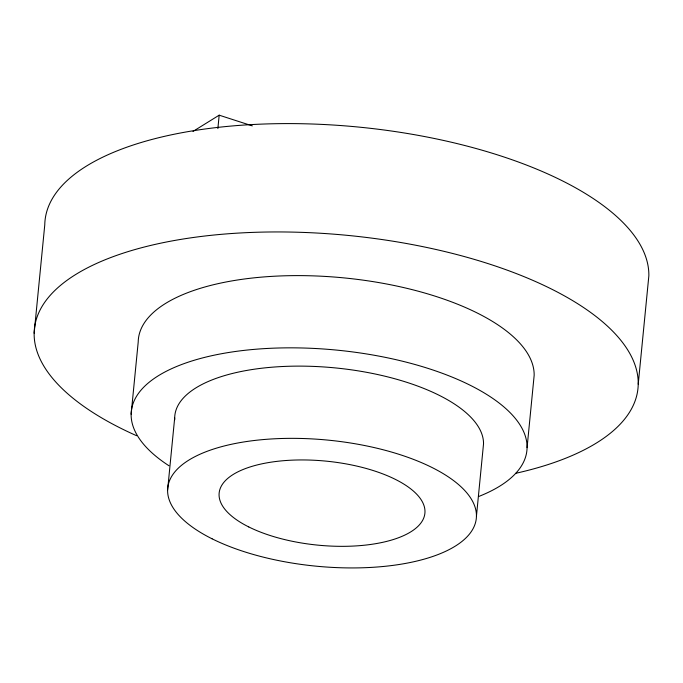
<?xml version="1.0" encoding="UTF-8"?>
<svg xmlns="http://www.w3.org/2000/svg" width="683" height="683" viewBox="0 0 683 683"><rect width="100%" height="100%" fill="white"/><g stroke="black" fill="none" stroke-linecap="round" stroke-linejoin="round"><path stroke-width="1.02" d="M34.15 333.193L44.771 224.844A303.252 123.828 5.6 0 1 348.885 126.184A303.252 123.828 5.6 0 1 648.85 275.83L638.229 384.17M131.136 414.205L138.214 341.978A198.77 81.166 5.6 0 1 337.547 277.307A198.77 81.166 5.6 0 1 534.157 375.385L527.08 447.621M167.608 490.112L174.686 417.876M217.868 128.592L219.183 115.179L252.334 125.885M476.444 516.177L483.521 443.941A155.041 63.306 5.6 0 0 327.806 367.249A155.041 63.306 5.6 0 0 174.728 419.823M192.982 131.426L219.183 115.179M169 465.78A198.77 81.166 5.6 0 1 200.793 358.387A198.77 81.166 5.6 0 1 469.656 384.99A198.77 81.166 5.6 0 1 478.834 496.439M136.6 435.711A303.252 123.828 5.6 0 1 124.144 252.847A303.252 123.828 5.6 0 1 565.729 296.601A303.252 123.828 5.6 0 1 515.802 473.285M248.732 526.917A103.355 42.201 5.6 0 0 421.283 522.486A103.355 42.201 5.6 0 0 296.063 460.018A103.355 42.201 5.6 0 0 248.732 526.917M212.089 538.81A155.041 63.306 5.6 0 0 470.903 532.159A155.041 63.306 5.6 0 0 283.078 438.46A155.041 63.306 5.6 0 0 212.089 538.81"/></g></svg>
